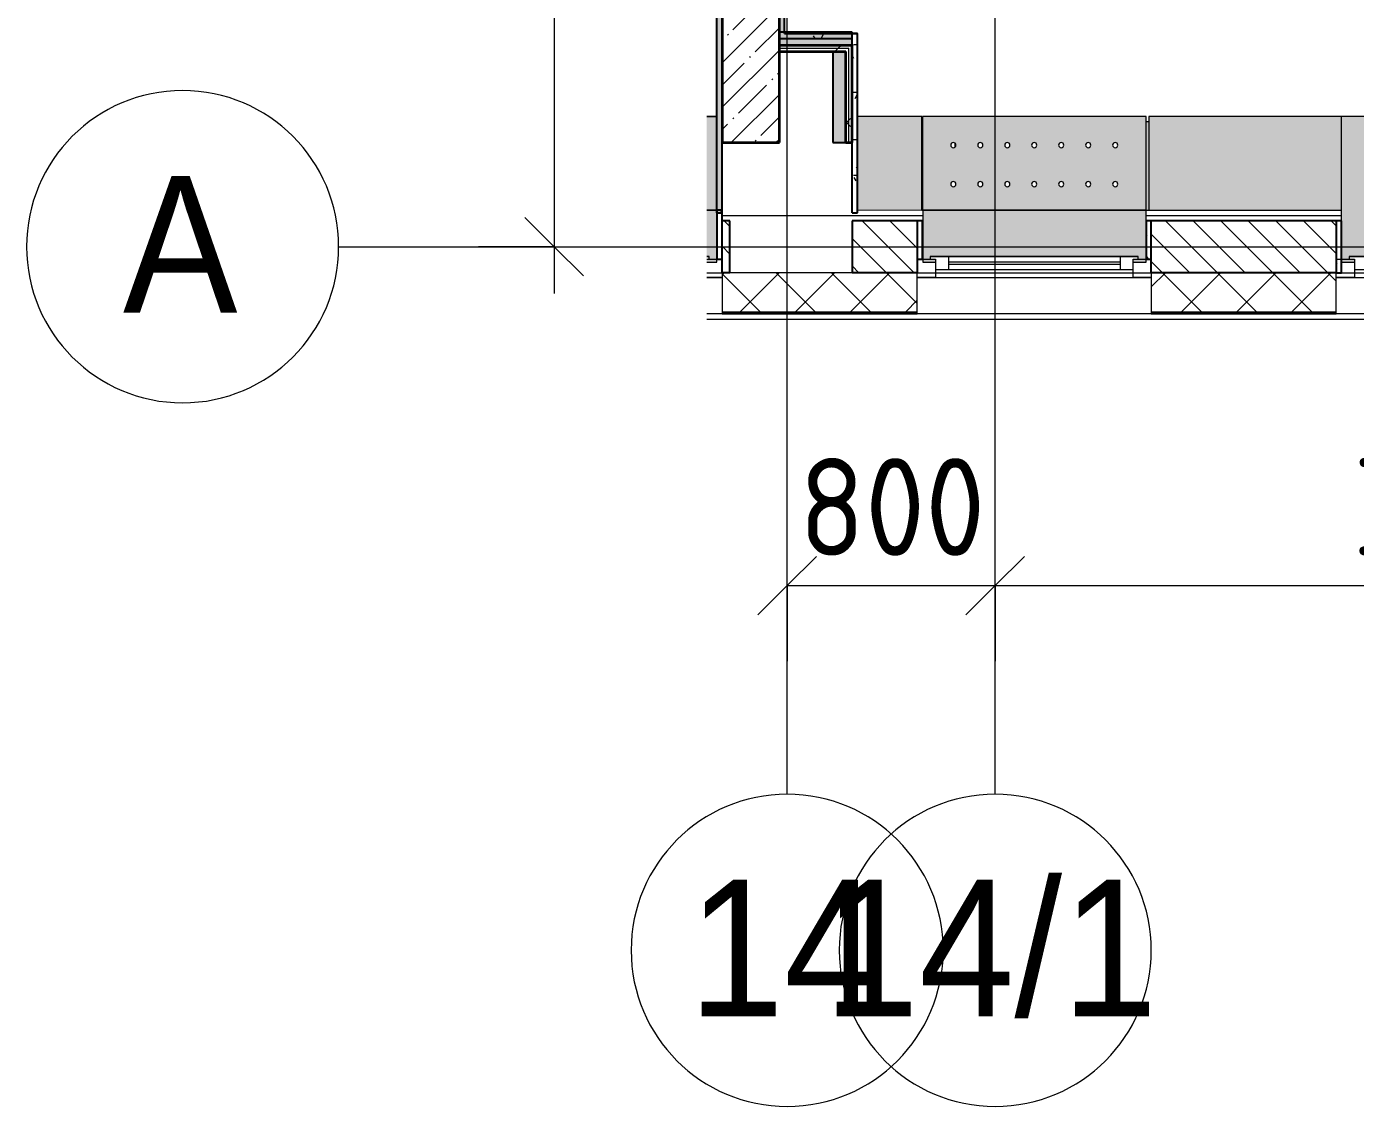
# Model space of a CAD drawing. Header units: millimetres. Extents: x 855 to 94006, y -3304 to 17933.
# Drawn here: x 14341 to 19451, y -3304 to 846 of the extents above; entities that cross this region are included whole.
import ezdxf

# ---------------------------------------------------------------- set-up
doc = ezdxf.new("R2010")
doc.units = ezdxf.units.MM
doc.linetypes.add('Осевая', pattern=[4762.5, 952.5, -714.375, 2381.25, -714.375])
for name, color, linetype, lineweight in [('A-ANNO-DIMS', 7, 'Continuous', 9), ('A-ANNO-DIMS-150', 7, 'Continuous', 9), ('A-GLAZ', 7, 'Continuous', 9), ('A-GLAZ-1', 7, 'Continuous', 13), ('A-WALL', 7, 'Continuous', 9), ('I-WALL', 7, 'Continuous', 9), ('M-EQPM', 7, 'Continuous', 9), ('Знаки', 7, 'Continuous', 9), ('Оси', 7, 'Continuous', 9), ('Оси-1', 7, 'Continuous', 20), ('Оси-2', 7, 'Осевая', 9)]:
    doc.layers.add(name, color=color, linetype=linetype, lineweight=lineweight)
for name, color, linetype, lineweight, true_color in [('A-WALL-1', 7, 'Continuous', 35, 0x3c3c3c), ('A-WALL-2', 7, 'Continuous', 13, 0x3c3c3c), ('A-WALL-3', 7, 'Continuous', 25, 0x3c3c3c), ('A-WALL-FNSH-1', 7, 'Continuous', 13, 0x3c3c3c), ('A-WALL-FNSH-2', 7, 'Continuous', 9, 0x3c3c3c), ('I-FURN-1', 7, 'Continuous', 9, 0xf0f0f0)]:
    doc.layers.add(name, color=color, linetype=linetype, lineweight=lineweight, true_color=true_color)
doc.styles.add('Arial', font='arial.ttf', dxfattribs={"width": 0.9, "height": 525})
doc.styles.add('ISOCPEUR_1', font='isocpeur.ttf', dxfattribs={"width": 0.9, "height": 375})
doc.dimstyles.new('ISO-2_5_0_9К_БОЛЬШОЙ', dxfattribs={"dimscale": 304.8, "dimtxt": 373.492941, "dimasz": 0.738189, "dimexe": 0.590551, "dimexo": 1.476378, "dimgap": 0, "dimtad": 1, "dimdec": 0, "dimrnd": 10, "dimzin": 0, "dimdsep": 46, "dimtxsty": 'ISOCPEUR_1', "dimblk1": 'OBLIQUE', "dimblk2": 'OBLIQUE', "dimsah": 1, "dimcen": 0.09, "dimdle": 0.590551, "dimazin": 0, "dimtfac": 1, "dimtdec": 4, "dimtix": 1, "dimtmove": 0, "dimatfit": 3, "dimfxl": 1, "dimtvp": 1, "dimtolj": 1, "dimtzin": 0, "dimarcsym": 2})
pattern_1 = [(135, (-30394.15, 0), (-53.03301, -53.03301), [])]
pattern_2 = [(0, (-30394.15, 0), (182.88, 45.72), [15.088, -122.072, 15.088, -122.072, -731.52]), (0, (-30394.15, 0), (182.88, 45.72), [-274.32, 15.088, -259.232, 15.088, -122.072, -320.04]), (0, (-30394.15, 0), (182.88, 45.72), [-685.8, 15.088, -76.352, 15.088, -213.512]), (120, (-30325.57, 22.86), (-131.03468, 135.518726), [15.088, -122.072, 15.088, -122.072, -731.52]), (120, (-30325.57, 22.86), (-131.03468, 135.518726), [-274.32, 15.088, -259.232, 15.088, -122.072, -320.04]), (120, (-30325.57, 22.86), (-131.03468, 135.518726), [-685.8, 15.088, -76.352, 15.088, -213.512]), (240, (-30302.71, 114.3), (-51.84532, -181.238726), [15.088, -122.072, 15.088, -122.072, -731.52]), (240, (-30302.71, 114.3), (-51.84532, -181.238726), [-274.32, 15.088, -259.232, 15.088, -122.072, -320.04]), (240, (-30302.71, 114.3), (-51.84532, -181.238726), [-685.8, 15.088, -76.352, 15.088, -213.512])]
pattern_3 = [(45, (-30394.15, 0), (-159.099, 159.099), []), (135, (-30394.15, 0), (-159.099, -159.099), [])]

# ---------------------------------------------------------------- blocks, each defined once
blk = doc.blocks.new('120_Окно_СКБ_1Ст - 120_Окно_СКБ_1Ст 900х2500_h_-20664874-План разверток пом_ 1_12_ Этаж 1')
at = {"layer": 'A-GLAZ'}
for p, q in [((450, -57), (-450, -57)), ((-330, -107), (330, -107)), ((330, -117), (-330, -117))]:
    blk.add_line(p, q, dxfattribs=at)
at = {"layer": 'A-GLAZ-1'}
for p, q in [((-450, -127), (-450, -57)), ((-450, -57), (-380, -57)), ((-380, -57), (-380, -127)), ((380, -87), (-380, -87)), ((-380, -87), (-380, -127)), ((-330, -137), (-330, -87)), ((330, -137), (330, -87)), ((380, -127), (380, -57)), ((380, -57), (450, -57)), ((380, -127), (380, -87)), ((450, -57), (450, -127)), ((-380, -127), (-450, -127)), ((-380, -127), (-400, -127)), ((-400, -127), (-400, -137)), ((-400, -137), (400, -137)), ((400, -137), (-400, -137)), ((450, -127), (380, -127)), ((400, -127), (380, -127)), ((400, -137), (400, -127))]:
    blk.add_line(p, q, dxfattribs=at)
blk = doc.blocks.new('120_Окно_СКБ_2Ст - 120_Окно_СКБ_2Ст 2100х2500 _мал створка справа_-22445857-План разверток пом_ 1_12_ Этаж 1')
at = {"layer": 'A-GLAZ'}
for p, q in [((1050, -57), (-1050, -57)), ((-930, -107), (100, -107)), ((100, -117), (-930, -117)), ((270, -107), (930, -107)), ((930, -117), (270, -117))]:
    blk.add_line(p, q, dxfattribs=at)
at = {"layer": 'A-GLAZ-1'}
for p, q in [((-1050, -127), (-1050, -57)), ((-1050, -57), (-980, -57)), ((-980, -57), (-980, -127)), ((150, -87), (-980, -87)), ((-980, -87), (-980, -127)), ((-930, -137), (-930, -87)), ((100, -137), (100, -87)), ((150, -127), (150, -57)), ((150, -57), (220, -57)), ((150, -127), (150, -87)), ((220, -57), (220, -127)), ((980, -87), (220, -87)), ((220, -87), (220, -127)), ((270, -137), (270, -87)), ((930, -137), (930, -87)), ((980, -127), (980, -57)), ((980, -57), (1050, -57)), ((980, -127), (980, -87)), ((1050, -57), (1050, -127)), ((-980, -127), (-1050, -127)), ((-980, -127), (-1000, -127)), ((-1000, -127), (-1000, -137)), ((-1000, -137), (170, -137)), ((170, -137), (-1000, -137)), ((220, -127), (150, -127)), ((170, -127), (150, -127)), ((170, -137), (170, -127)), ((220, -127), (200, -127)), ((200, -127), (200, -137)), ((200, -137), (1000, -137)), ((1000, -137), (200, -137)), ((1050, -127), (980, -127)), ((1000, -127), (980, -127)), ((1000, -137), (1000, -127))]:
    blk.add_line(p, q, dxfattribs=at)
blk = doc.blocks.new('120_Окно_СКБ_2Ст - 120_Окно_СКБ_2Ст 3100х2500 _мал_створка слева_-V2-План разверток пом_ 1_12_ Этаж 1')
at = {"layer": 'A-GLAZ'}
blk.add_line((-1490.8, -57), (-1550, -57), dxfattribs=at)
at = {"layer": 'A-GLAZ-1'}
for p, q in [((-1550, -127), (-1550, -57)), ((-1550, -57), (-1490.8, -57)), ((-1490.8, -127), (-1550, -127)), ((-1490.8, -127), (-1500, -127)), ((-1500, -127), (-1500, -137)), ((-1500, -137), (-1490.8, -137)), ((-1490.8, -137), (-1500, -137))]:
    blk.add_line(p, q, dxfattribs=at)
blk = doc.blocks.new('radiator_prado_classic_z_tip_30_po exemplyaru - Classic Z Тип 30-500-30677900-План разверток пом_ 1_12_ Этаж 1')
at = {"layer": 'M-EQPM'}
blk.add_line((17.5, 206.7), (17.5, 190.6), dxfattribs=at)
blk.add_line((17.5, 206.7), (17.5, 190.6), dxfattribs=at)
blk = doc.blocks.new('Зашивка радиатора_ с перфорацией М6 - Зашивка радиатора_ с перфорацией М6-30947167-План разверток пом_ 1_12_ Этаж 1')
at = {"layer": 'Знаки'}
for points in [[(-331.8, 380), (-370, 380), (-370, 180), (-331.8, 180), (-331.8, 359), (-341, 359), (-341, 369), (-331.8, 369)], [(-370, 180), (-370, -179.9), (-331.8, -179.9), (-331.8, 180)]]:
    blk.add_hatch(color=256, dxfattribs=at).paths.add_polyline_path(points)
for p, q in [((-331.8, 380), (-370, 380)), ((-370, 380), (-370, 180)), ((-370, 180), (-331.8, 180)), ((-331.8, 180), (-370, 180)), ((-370, 180), (-370, -179.9)), ((-370, -179.9), (-331.8, -179.9))]:
    blk.add_line(p, q, dxfattribs=at)
blk = doc.blocks.new('Зашивка радиатора_ с перфорацией М1 - Зашивка радиатора_ с перфорацией М1-30929141-План разверток пом_ 1_12_ Этаж 1')
at = {"layer": 'Знаки'}
blk.add_hatch(color=256, dxfattribs=at).paths.add_polyline_path([(-429, 380), (-430, 380), (-429, 180), (430, 180), (430, 380), (381, 380), (381, 369), (401, 369), (401, 359), (-399, 359), (-399, 369), (-379, 369), (-379, 380), (-399, 380)])
h = blk.add_hatch(color=256, dxfattribs=at)
h.paths.add_polyline_path([(109.6, 180), (-430, 180), (-430, -179.9), (430.2, -179.9), (430.2, 180)])
h.paths.add_polyline_path([(312.2, 90.4), (317.2, 89), (320.9, 85.4), (322.2, 80.4), (320.9, 75.4), (317.2, 71.7), (312.2, 70.4), (307.2, 71.7), (303.6, 75.4), (302.2, 80.4), (303.6, 85.4), (307.2, 89), (309.7, 90)])
h.paths.add_polyline_path([(208.5, 90.4), (213.5, 89), (217.5, 84.5), (218.5, 80.4), (217.2, 75.4), (213.5, 71.7), (208.5, 70.4), (203.5, 71.7), (199.8, 75.4), (198.5, 80.4), (199.8, 85.4), (203.5, 89), (205.9, 90)])
h.paths.add_polyline_path([(1, 90.4), (6, 89), (9.7, 85.4), (11, 80.4), (9.7, 75.4), (6, 71.7), (1, 70.4), (-4, 71.7), (-7.7, 75.4), (-9, 80.4), (-7.7, 85.4), (-4, 89), (-1.6, 90)])
h.paths.add_polyline_path([(104.7, 90.4), (109.7, 89), (113.4, 85.4), (114.7, 80.4), (113.4, 75.4), (109.6, 71.6), (104.7, 70.4), (99.7, 71.7), (96.1, 75.4), (94.7, 80.4), (96.1, 85.4), (99.7, 89), (102.2, 90)])
h.paths.add_polyline_path([(-310.3, 90.4), (-305.3, 89), (-301.6, 85.4), (-300.3, 80.4), (-301.6, 75.4), (-305.3, 71.7), (-310.3, 70.4), (-315.3, 71.7), (-318.9, 75.4), (-320.3, 80.4), (-318.9, 85.4), (-315.3, 89), (-312.8, 90)])
h.paths.add_polyline_path([(-206.5, 90.4), (-201.5, 89), (-197.8, 85.4), (-196.5, 80.4), (-197.8, 75.4), (-201.5, 71.7), (-206.5, 70.4), (-211.5, 71.7), (-215.2, 75.4), (-216.5, 80.4), (-214, 86.9), (-211.5, 89), (-209.1, 90)])
h.paths.add_polyline_path([(-102.8, 90.4), (-97.8, 89), (-94.1, 85.4), (-92.8, 80.4), (-94.1, 75.4), (-97.8, 71.7), (-102.8, 70.4), (-107.8, 71.7), (-111.4, 75.4), (-112.8, 80.4), (-111.4, 85.4), (-106.1, 89.7), (-105.3, 90)])
h.paths.add_polyline_path([(312.2, -59.6), (317.2, -61), (320.9, -64.6), (322.2, -69.6), (320.9, -74.6), (317.2, -78.3), (312.2, -79.6), (307.2, -78.3), (303.6, -74.6), (302.4, -68.3), (303.6, -64.6), (307.2, -61), (309.7, -60)])
h.paths.add_polyline_path([(-206.5, -59.6), (-201.5, -61), (-197.8, -64.6), (-196.5, -69.6), (-197.8, -74.6), (-201.5, -78.3), (-206.5, -79.6), (-211.5, -78.3), (-215.2, -74.6), (-216.3, -68.3), (-215.2, -64.6), (-211.5, -61), (-209.1, -60)])
h.paths.add_polyline_path([(1, -59.6), (6, -61), (9.7, -64.6), (11, -69.6), (9.7, -74.6), (6, -78.3), (1, -79.6), (-4, -78.3), (-7.7, -74.6), (-8.8, -68.3), (-7.7, -64.6), (-4, -61), (-1.6, -60)])
h.paths.add_polyline_path([(208.5, -59.6), (213.5, -61), (217.2, -64.6), (218.5, -69.6), (217.2, -74.6), (213.5, -78.3), (208.5, -79.6), (203.5, -78.3), (199.8, -74.6), (198.7, -68.3), (199.8, -64.6), (203.5, -61), (205.9, -60)])
h.paths.add_polyline_path([(-102.8, -59.6), (-97.8, -61), (-94.1, -64.6), (-92.8, -69.6), (-94.1, -74.6), (-97.8, -78.3), (-102.8, -79.6), (-107.8, -78.3), (-111.4, -74.6), (-112.8, -69.6), (-111.4, -64.6), (-106.1, -60.3), (-105.3, -60)])
h.paths.add_polyline_path([(-310.3, -59.6), (-305.3, -61), (-301.6, -64.6), (-300.3, -69.6), (-301.6, -74.6), (-305.3, -78.3), (-310.3, -79.6), (-315.3, -78.3), (-318.9, -74.6), (-320.1, -68.3), (-318.9, -64.6), (-315.3, -61), (-312.8, -60)])
h.paths.add_polyline_path([(104.7, -59.6), (109.7, -61), (113.4, -64.6), (114.7, -69.6), (113.4, -74.6), (109.6, -78.4), (104.7, -79.6), (99.7, -78.3), (96.1, -74.6), (94.7, -69.6), (96.1, -64.6), (99.7, -61), (102.2, -60)])
for p, q in [((-379, 380), (-430, 380)), ((-430, 380), (-430, 369)), ((430, 380), (381, 380)), ((430, 180), (430, 380)), ((-430, 221), (-430, 180)), ((-430, 180), (430, 180)), ((430.2, 180), (-430, 180)), ((-430, 180), (-430, -179.9)), ((430.2, -179.9), (430.2, 180)), ((-430, -179.9), (430.2, -179.9))]:
    blk.add_line(p, q, dxfattribs=at)
for centre, start, end in [((-310.3, 80.4), 180, 0), ((-310.3, 80.4), 0, 180), ((-206.5, 80.4), 0, 180), ((-206.5, 80.4), 180, 360), ((-102.8, 80.4), 0, 180), ((-102.8, 80.4), 180, 0), ((1, 80.4), 0, 180), ((1, 80.4), 180, 0), ((104.7, 80.4), 0, 180), ((104.7, 80.4), 180, 360), ((208.5, 80.4), 0, 180), ((208.5, 80.4), 180, 0), ((312.2, 80.4), 0, 180), ((312.2, 80.4), 180, 0), ((-310.3, -69.6), 0, 180), ((-310.3, -69.6), 180, 0), ((-206.5, -69.6), 0, 180), ((-206.5, -69.6), 180, 0), ((-102.8, -69.6), 0, 180), ((-102.8, -69.6), 180, 0), ((1, -69.6), 0, 180), ((1, -69.6), 180, 0), ((104.7, -69.6), 0, 180), ((104.7, -69.6), 180, 0), ((208.5, -69.6), 0, 180), ((208.5, -69.6), 180, 0), ((312.2, -69.6), 0, 180), ((312.2, -69.6), 180, 0)]:
    blk.add_arc(centre, 10, start, end, dxfattribs=at)
blk = doc.blocks.new('Зашивка радиатора_ с перфорацией М5 - Зашивка радиатора_ с перфорацией М5-30945411-План разверток пом_ 1_12_ Этаж 1')
at = {"layer": 'Знаки'}
h = blk.add_hatch(color=256, dxfattribs=at)
h.paths.add_polyline_path([(1719, 380), (1699, 380), (1699, 369), (1719, 367.6), (1719, 359), (919, 359), (919, 369), (939, 369), (939, 380), (869, 380), (869, 369), (889, 369), (889, 359), (-281, 359.2), (-281, 369), (-261, 369), (-261, 380), (-310, 380), (-310, -179.9), (1750, -179.9), (1749, 380)])
h.paths.add_polyline_path([(923.7, 90.4), (928.7, 89), (932.4, 85.4), (933.7, 80.4), (932.4, 75.4), (928.7, 71.7), (923.7, 70.4), (917.8, 72.4), (915.1, 75.4), (913.7, 80.4), (915.1, 85.4), (918.7, 89), (921.2, 90)])
h.paths.add_polyline_path([(1027.5, 90.4), (1032.5, 89), (1036.2, 85.4), (1037.5, 80.4), (1036.2, 75.4), (1032.5, 71.7), (1025.7, 70.6), (1022.5, 71.7), (1018.8, 75.4), (1017.5, 80.4), (1018.8, 85.4), (1022.5, 89), (1025.7, 90.1)])
h.paths.add_polyline_path([(612.5, 90.4), (617.5, 89), (621.2, 85.4), (622.5, 80.4), (621.2, 75.4), (617.5, 71.7), (612.5, 70.4), (607.5, 71.7), (603.8, 75.4), (602.5, 80.4), (603.8, 85.4), (607.5, 89), (609.9, 90)])
h.paths.add_polyline_path([(1338.7, 90.4), (1343.7, 89), (1347.4, 85.4), (1348.7, 80.4), (1347.4, 75.4), (1343.7, 71.7), (1338.7, 70.4), (1333.7, 71.7), (1330.1, 75.4), (1328.7, 80.4), (1330.1, 85.4), (1333.7, 89), (1336.2, 90)])
h.paths.add_polyline_path([(716.2, 90.4), (721.2, 89), (724.9, 85.4), (726.2, 80.4), (724.9, 75.4), (721.2, 71.7), (716.2, 70.4), (711.2, 71.7), (707.6, 75.4), (706.2, 80.4), (707.6, 85.4), (711.2, 89), (713.7, 90)])
h.paths.add_polyline_path([(197.5, 90.4), (202.5, 89), (206.2, 85.4), (207.5, 80.4), (206.2, 75.4), (202.5, 71.7), (197.5, 70.4), (192.5, 71.7), (188.8, 75.4), (187.5, 80.4), (188.8, 85.4), (192.5, 89), (194.9, 90)])
h.paths.add_polyline_path([(508.7, 90.4), (513.7, 89), (517.4, 85.4), (518.7, 80.4), (517.4, 75.4), (513.7, 71.7), (508.7, 70.4), (503.7, 71.7), (500.1, 75.4), (498.7, 80.4), (500.1, 85.4), (503.7, 89), (506.2, 90)])
h.paths.add_polyline_path([(1235, 90.4), (1241.4, 87.9), (1243.7, 85.4), (1245, 80.4), (1243.7, 75.4), (1240, 71.7), (1235, 70.4), (1230, 71.7), (1226.3, 75.4), (1225, 80.4), (1226.3, 85.4), (1230, 89), (1232.4, 90)])
h.paths.add_polyline_path([(301.2, 90.4), (306.5, 88.8), (309.9, 85.4), (311.2, 80.4), (309.9, 75.4), (306.2, 71.7), (301.2, 70.4), (296.2, 71.7), (292.6, 75.4), (291.2, 80.4), (292.6, 85.4), (296.2, 89), (298.7, 90)])
h.paths.add_polyline_path([(93.7, 90.4), (98.7, 89), (102.4, 85.4), (103.7, 80.4), (102.4, 75.4), (98.7, 71.7), (93.7, 70.4), (88.7, 71.7), (85.1, 75.4), (83.7, 80.4), (85.1, 85.4), (88.7, 89), (91.2, 90)])
h.paths.add_polyline_path([(820, 90.4), (825, 89), (828.7, 85.4), (830, 80.4), (828.7, 75.4), (825, 71.7), (820, 70.4), (815, 71.7), (811.3, 75.4), (810, 80.4), (811.3, 85.4), (815, 89), (817.4, 90)])
h.paths.add_polyline_path([(405, 90.4), (410, 89), (414.4, 83.6), (415, 80.4), (413.7, 75.4), (410, 71.7), (405, 70.4), (400, 71.7), (396.3, 75.4), (395, 80.4), (396.3, 85.4), (400, 89), (402.4, 90)])
h.paths.add_polyline_path([(1650, 90.4), (1655, 89), (1658.7, 85.4), (1660, 80.4), (1658.7, 75.4), (1655, 71.7), (1650, 70.4), (1645, 71.7), (1641.3, 75.4), (1640, 80.4), (1641.3, 85.4), (1645, 89), (1647.4, 90)])
h.paths.add_polyline_path([(1442.5, 90.4), (1447.5, 89), (1451.2, 85.4), (1452.5, 80.4), (1451.2, 75.4), (1447.5, 71.7), (1442.5, 70.4), (1437.5, 71.7), (1433.8, 75.4), (1432.5, 80.4), (1433.8, 85.4), (1437.5, 89), (1439.9, 90)])
h.paths.add_polyline_path([(1131.2, 90.4), (1136.2, 89), (1139.9, 85.4), (1141.2, 80.4), (1139.9, 75.4), (1136.2, 71.7), (1131.2, 70.4), (1126.2, 71.7), (1122.6, 75.4), (1121.2, 80.4), (1122.6, 85.4), (1126.2, 89), (1128.7, 90)])
h.paths.add_polyline_path([(1546.2, 90.4), (1551.2, 89), (1554.9, 85.4), (1556.2, 80.4), (1554.9, 75.4), (1551.2, 71.7), (1546.2, 70.4), (1541.2, 71.7), (1537.6, 75.4), (1536.3, 80.4), (1537.6, 85.4), (1541.2, 89), (1543.7, 90)])
h.paths.add_polyline_path([(-217.5, 90.4), (-212.5, 89), (-208.8, 85.4), (-207.5, 80.4), (-208.8, 75.4), (-212.5, 71.7), (-217.5, 70.4), (-222.5, 71.7), (-226.2, 75.4), (-227.5, 80.4), (-226.2, 85.4), (-222.5, 89), (-220.1, 90)])
h.paths.add_polyline_path([(-10, 90.4), (-5, 89), (-1.3, 85.4), (0, 80.4), (-1.3, 75.4), (-5, 71.7), (-10, 70.4), (-15, 71.7), (-18.7, 75.4), (-20, 80.4), (-18.7, 85.4), (-15, 89), (-12.6, 90)])
h.paths.add_polyline_path([(-113.8, 90.4), (-108.8, 89), (-105.1, 85.4), (-103.8, 80.4), (-105.1, 75.4), (-108.8, 71.7), (-113.8, 70.4), (-118.8, 71.7), (-122.4, 75.4), (-123.8, 80.4), (-122.4, 85.4), (-118.8, 89), (-116.3, 90)])
h.paths.add_polyline_path([(716.2, -59.6), (721.2, -61), (724.9, -64.6), (726.2, -69.6), (724.9, -74.6), (721.2, -78.3), (716.2, -79.6), (711.2, -78.3), (707.6, -74.6), (706.4, -68.3), (707.6, -64.6), (711.2, -61), (713.7, -60)])
h.paths.add_polyline_path([(1650, -59.6), (1655, -61), (1658.7, -64.6), (1660, -69.6), (1658.7, -74.6), (1655, -78.3), (1650, -79.6), (1645, -78.3), (1641.3, -74.6), (1640, -69.6), (1641.3, -64.6), (1645, -61), (1647.4, -60)])
h.paths.add_polyline_path([(1338.7, -59.6), (1343.7, -61), (1347.4, -64.6), (1348.7, -69.6), (1347.4, -74.6), (1343.7, -78.3), (1338.7, -79.6), (1333.7, -78.3), (1330.1, -74.6), (1328.9, -68.3), (1330.1, -64.6), (1333.7, -61), (1336.2, -60)])
h.paths.add_polyline_path([(301.2, -59.6), (306.5, -61.2), (309.9, -64.6), (311.2, -69.6), (309.9, -74.6), (306.2, -78.3), (301.2, -79.6), (296.2, -78.3), (292.6, -74.6), (291.2, -69.6), (292.6, -64.6), (296.2, -61), (298.7, -60)])
h.paths.add_polyline_path([(508.7, -59.6), (513.7, -61), (517.4, -64.6), (518.7, -69.6), (517.4, -74.6), (513.7, -78.3), (508.7, -79.6), (503.7, -78.3), (500.1, -74.6), (498.9, -68.3), (500.1, -64.6), (503.7, -61), (506.2, -60)])
h.paths.add_polyline_path([(1131.2, -59.6), (1136.2, -61), (1139.9, -64.6), (1141.2, -69.6), (1139.9, -74.6), (1136.2, -78.3), (1131.2, -79.6), (1126.2, -78.3), (1122.6, -74.6), (1121.4, -68.3), (1122.6, -64.6), (1126.2, -61), (1128.7, -60)])
h.paths.add_polyline_path([(197.5, -59.6), (202.5, -61), (206.2, -64.6), (207.5, -69.6), (206.2, -74.6), (202.5, -78.3), (197.5, -79.6), (192.5, -78.3), (188.8, -74.6), (187.7, -68.3), (188.8, -64.6), (192.5, -61), (194.9, -60)])
h.paths.add_polyline_path([(612.5, -59.6), (617.5, -61), (621.2, -64.6), (622.5, -69.6), (621.2, -74.6), (617.5, -78.3), (612.5, -79.6), (607.5, -78.3), (603.8, -74.6), (602.7, -68.3), (603.8, -64.6), (607.5, -61), (609.9, -60)])
h.paths.add_polyline_path([(405, -59.6), (410, -61), (413.7, -64.6), (415, -69.6), (413.7, -74.6), (410, -78.3), (405, -79.6), (400, -78.3), (396.3, -74.6), (395.2, -68.3), (396.3, -64.6), (400, -61), (402.4, -60)])
h.paths.add_polyline_path([(923.7, -59.6), (928.7, -61), (932.4, -64.6), (933.7, -69.6), (932.4, -74.6), (928.7, -78.3), (923.7, -79.6), (918.7, -78.3), (915.1, -74.6), (913.9, -68.3), (915.1, -64.6), (918.7, -61), (921.2, -60)])
h.paths.add_polyline_path([(1235, -59.6), (1241.4, -62.1), (1243.7, -64.6), (1245, -69.6), (1243.7, -74.6), (1240, -78.3), (1235, -79.6), (1230, -78.3), (1226.3, -74.6), (1225, -69.6), (1226.3, -64.6), (1230, -61), (1232.4, -60)])
h.paths.add_polyline_path([(1027.5, -59.6), (1032.5, -61), (1036.2, -64.6), (1037.5, -69.6), (1036.2, -74.6), (1032.5, -78.3), (1025.7, -79.4), (1022.5, -78.3), (1018.8, -74.6), (1017.5, -69.6), (1018.8, -64.6), (1022.5, -61), (1025.7, -59.9)])
h.paths.add_polyline_path([(1442.5, -59.6), (1447.5, -61), (1451.2, -64.6), (1452.5, -69.6), (1451.2, -74.6), (1447.5, -78.3), (1442.5, -79.6), (1437.5, -78.3), (1433.8, -74.6), (1432.7, -68.3), (1433.8, -64.6), (1437.5, -61), (1439.9, -60)])
h.paths.add_polyline_path([(820, -59.6), (825, -61), (828.7, -64.6), (830, -69.6), (828.7, -74.6), (825, -78.3), (820, -79.6), (815, -78.3), (811.3, -74.6), (810.2, -68.3), (811.3, -64.6), (815, -61), (817.4, -60)])
h.paths.add_polyline_path([(1546.2, -59.6), (1551.2, -61), (1554.9, -64.6), (1556.2, -69.6), (1554.9, -74.6), (1551.2, -78.3), (1546.2, -79.6), (1541.2, -78.3), (1537.6, -74.6), (1536.4, -68.3), (1537.6, -64.6), (1541.2, -61), (1543.7, -60)])
h.paths.add_polyline_path([(93.7, -59.6), (98.7, -61), (102.4, -64.6), (103.7, -69.6), (102.4, -74.6), (98.7, -78.3), (93.7, -79.6), (88.7, -78.3), (85.1, -74.6), (83.7, -69.6), (85.1, -64.6), (88.7, -61), (91.2, -60)])
h.paths.add_polyline_path([(-217.5, -59.6), (-212.5, -61), (-208.8, -64.6), (-207.5, -69.6), (-208.8, -74.6), (-212.5, -78.3), (-217.5, -79.6), (-222.5, -78.3), (-226.2, -74.6), (-227.5, -69.6), (-226.2, -64.6), (-222.5, -61), (-220.1, -60)])
h.paths.add_polyline_path([(-113.8, -59.6), (-108.8, -61), (-105.1, -64.6), (-103.8, -69.6), (-105.1, -74.6), (-108.8, -78.3), (-113.8, -79.6), (-118.8, -78.3), (-122.4, -74.6), (-123.6, -68.3), (-122.4, -64.6), (-118.8, -61), (-116.3, -60)])
h.paths.add_polyline_path([(-10, -59.6), (-5, -61), (-1.3, -64.6), (0, -69.6), (-1.3, -74.6), (-5, -78.3), (-10, -79.6), (-15, -78.3), (-18.7, -74.6), (-19.8, -68.3), (-18.7, -64.6), (-15, -61), (-12.6, -60)])
for p, q in [((-261, 380), (-310, 380)), ((-310, 380), (-310, -179.9)), ((939, 380), (869, 380)), ((1749, 380), (1699, 380)), ((1750, -179.9), (1750, 221)), ((-310, -179.9), (1750, -179.9))]:
    blk.add_line(p, q, dxfattribs=at)
for centre, start, end in [((-217.5, 80.4), 0, 180), ((-217.5, 80.4), 180, 0), ((-113.8, 80.4), 0, 180), ((-113.8, 80.4), 180, 0), ((-10, 80.4), 135, 180), ((-10, 80.4), 180, 225), ((-10, 80.4), 0, 134.9819), ((-10, 80.4), 225.0181, 360), ((93.7, 80.4), 0, 180), ((93.7, 80.4), 180, 0), ((197.5, 80.4), 0, 180), ((197.5, 80.4), 180, 0), ((301.2, 80.4), 0, 180), ((301.2, 80.4), 180, 0), ((405, 80.4), 0, 180), ((405, 80.4), 180, 0), ((508.7, 80.4), 0, 180), ((508.7, 80.4), 180, 0), ((612.5, 80.4), 0, 180), ((612.5, 80.4), 180, 0), ((716.2, 80.4), 0, 180), ((716.2, 80.4), 180, 0), ((820, 80.4), 0, 180), ((820, 80.4), 180, 0), ((923.7, 80.4), 0, 180), ((923.7, 80.4), 180, 360), ((1027.5, 80.4), 0, 180), ((1027.5, 80.4), 180, 0), ((1131.2, 80.4), 0, 180), ((1131.2, 80.4), 180, 360), ((1235, 80.4), 0, 180), ((1235, 80.4), 180, 0), ((1338.7, 80.4), 0, 180), ((1338.7, 80.4), 180, 0), ((1442.5, 80.4), 0, 180), ((1442.5, 80.4), 180, 360), ((1546.2, 80.4), 0, 180), ((1546.2, 80.4), 180, 0), ((1650, 80.4), 0, 180), ((1650, 80.4), 180, 360), ((-217.5, -69.6), 0, 180), ((-217.5, -69.6), 180, 0), ((-113.8, -69.6), 0, 180), ((-113.8, -69.6), 180, 0), ((-10, -69.6), 0, 180), ((-10, -69.6), 180, 0), ((93.7, -69.6), 0, 180), ((93.7, -69.6), 180, 0), ((197.5, -69.6), 0, 180), ((197.5, -69.6), 180, 0), ((301.2, -69.6), 0, 180), ((301.2, -69.6), 180, 0), ((405, -69.6), 0, 180), ((405, -69.6), 180, 0), ((508.7, -69.6), 0, 180), ((508.7, -69.6), 180, 0), ((612.5, -69.6), 0, 180), ((612.5, -69.6), 180, 0), ((716.2, -69.6), 0, 180), ((716.2, -69.6), 180, 0), ((820, -69.6), 0, 180), ((820, -69.6), 180, 0), ((923.7, -69.6), 0, 180), ((923.7, -69.6), 180, 0), ((1027.5, -69.6), 0, 180), ((1027.5, -69.6), 180, 0), ((1131.2, -69.6), 0, 180), ((1131.2, -69.6), 180, 0), ((1235, -69.6), 0, 180), ((1235, -69.6), 180, 0), ((1338.7, -69.6), 0, 180), ((1338.7, -69.6), 180, 0), ((1442.5, -69.6), 0, 180), ((1442.5, -69.6), 180, 0), ((1546.2, -69.6), 0, 180), ((1546.2, -69.6), 180, 0), ((1650, -69.6), 0, 180), ((1650, -69.6), 180, 0)]:
    blk.add_arc(centre, 10, start, end, dxfattribs=at)
blk = doc.blocks.new('Зашивка без перфорации М3 - М3_8-30988392-План разверток пом_ 1_12_ Этаж 1')
at = {"layer": 'Знаки'}
blk.add_hatch(color=256, dxfattribs=at).paths.add_polyline_path([(284.6, 180), (-430, 180), (-430, -179.9), (310.2, -179.9), (310.2, 180)])
for p, q in [((310.2, 180), (-430, 180)), ((-430, 180), (-430, -179.9)), ((310.2, -179.9), (310.2, 180)), ((-430, -179.9), (310.2, -179.9))]:
    blk.add_line(p, q, dxfattribs=at)
blk = doc.blocks.new('Зашивка без перфорации М3 - М3_3-30974608-План разверток пом_ 1_12_ Этаж 1')
at = {"layer": 'Знаки'}
blk.add_hatch(color=256, dxfattribs=at).paths.add_polyline_path([(-430, 180), (-430, -179.9), (-182.2, -179.9), (-182.3, 180)])
for p, q in [((-182.3, 180), (-430, 180)), ((-430, 180), (-430, -179.9)), ((-430, -179.9), (-182.2, -179.9))]:
    blk.add_line(p, q, dxfattribs=at)
blk = doc.blocks.new('шкаф 1_112 - шкаф 1_112-31117176-План разверток пом_ 1_12_ Этаж 1')
at = {"layer": 'I-FURN-1'}
for p, q in [((0, 0), (0, 6070)), ((0, 0), (0, 695)), ((0, 695), (0, 0)), ((-39.2, 0), (0, 0)), ((-39.2, 0), (0, 0)), ((0, 0), (-39.2, 0))]:
    blk.add_line(p, q, dxfattribs=at)
blk = doc.blocks.new('Зашивка_ опоясывающая панель - Зашивка_ опоясывающая панель-31040900-План разверток пом_ 1_12_ Этаж 1')
at = {"layer": 'Знаки'}
blk.add_hatch(color=256, dxfattribs=at).paths.add_polyline_path([(-409.3, -160), (-406.2, -160), (-406.2, 180), (-409.2, 180), (-409.3, -107.3)])
for p, q in [((-409.2, 180), (-406.2, 180)), ((-409.3, -160), (-406.2, -160))]:
    blk.add_line(p, q, dxfattribs=at)
blk = doc.blocks.new('Зашивка_ опоясывающая панель - Зашивка_ опоясывающая панель-V42-План разверток пом_ 1_12_ Этаж 1')
at = {"layer": 'Знаки'}
blk.add_hatch(color=256, dxfattribs=at).paths.add_polyline_path([(-416, -160), (-406, -160), (-406, 180), (-416, 180), (-416, -107.3)])
for p, q in [((-416, 180), (-406, 180)), ((-416, -160), (-406, -160))]:
    blk.add_line(p, q, dxfattribs=at)
blk = doc.blocks.new('Ось сетки - D8-29747960-План разверток пом_ 1_12_ Этаж 1')
at = {"layer": 'Оси-1'}
for start, end in [(360, 180), (180, 360)]:
    blk.add_arc((0, 0), 4, start, end, dxfattribs=at)
blk = doc.blocks.new('DIMBLOCK1-План разверток пом_ 1_12_ Этаж 1')
at = {"layer": 'A-ANNO-DIMS-150'}
for p, q in [((17265.8, -1593.6), (17265.8, -1122.7)), ((18065.8, -1593.6), (18065.8, -1122.7)), ((17265.8, -1302.7), (18065.8, -1302.7)), ((17265.8, -1302.7), (17265.8, -1593.6)), ((18065.8, -1302.7), (18065.8, -1593.6))]:
    blk.add_line(p, q, dxfattribs=at)
at = {"layer": 'A-ANNO-DIMS-150', "lineweight": 20}
for p, q in [((17265.8, -1302.7), (17378.3, -1190.2)), ((18065.8, -1302.7), (18178.3, -1190.2)), ((17265.8, -1302.7), (17153.3, -1415.2)), ((18065.8, -1302.7), (17953.3, -1415.2))]:
    blk.add_line(p, q, dxfattribs=at)
at = {"layer": 'A-ANNO-DIMS-150', "color": 0, "insert": (17310.3, -812.8), "char_height": 375, "width": 853.288, "attachment_point": 1, "line_spacing_factor": 1.149209, "style": 'ISOCPEUR_1'}
blk.add_mtext('800', dxfattribs=at)
blk = doc.blocks.new('_Oblique')
at = {"color": 0, "linetype": 'ByBlock', "lineweight": -2}
blk.add_line((-0.5, -0.5), (0.5, 0.5), dxfattribs=at)
blk = doc.blocks.new('DIMBLOCK2-План разверток пом_ 1_12_ Этаж 1')
at = {"layer": 'A-ANNO-DIMS-150'}
for p, q in [((18065.8, -1593.6), (18065.8, -1122.7)), ((21765.8, -1593.6), (21765.8, -1122.7)), ((18065.8, -1302.7), (21765.8, -1302.7)), ((18065.8, -1302.7), (18065.8, -1593.6)), ((21765.8, -1302.7), (21765.8, -1593.6))]:
    blk.add_line(p, q, dxfattribs=at)
at = {"layer": 'A-ANNO-DIMS-150', "lineweight": 20}
for p, q in [((18065.8, -1302.7), (18178.3, -1190.2)), ((21765.8, -1302.7), (21878.3, -1190.2)), ((18065.8, -1302.7), (17953.3, -1415.2)), ((21765.8, -1302.7), (21653.3, -1415.2))]:
    blk.add_line(p, q, dxfattribs=at)
at = {"layer": 'A-ANNO-DIMS-150', "color": 0, "insert": (19441.8, -812.8), "char_height": 375, "width": 1137.717, "attachment_point": 1, "line_spacing_factor": 1.149209, "style": 'ISOCPEUR_1'}
blk.add_mtext('3700', dxfattribs=at)
blk = doc.blocks.new('DIMBLOCK9-План разверток пом_ 1_12_ Этаж 1')
at = {"layer": 'A-ANNO-DIMS-150', "lineweight": 20}
for p, q in [((16369.6, 3600), (16257.1, 3712.5)), ((16369.6, 3600), (16482.1, 3487.5)), ((16369.6, 0), (16257.1, 112.5)), ((16369.6, 0), (16482.1, -112.5))]:
    blk.add_line(p, q, dxfattribs=at)
at = {"layer": 'A-ANNO-DIMS-150'}
for p, q in [((16078.7, 3600), (16549.6, 3600)), ((16369.6, 3600), (16078.7, 3600)), ((16369.6, 3600), (16369.6, -180)), ((16078.7, 0), (16549.6, 0)), ((16369.6, 0), (16078.7, 0))]:
    blk.add_line(p, q, dxfattribs=at)
at = {"layer": 'A-ANNO-DIMS-150', "color": 0, "insert": (15879.7, 1326), "char_height": 375, "width": 1137.717, "attachment_point": 1, "rotation": 90, "line_spacing_factor": 1.149209, "style": 'ISOCPEUR_1'}
blk.add_mtext('3600', dxfattribs=at)

msp = doc.modelspace()

# ---------------------------------------------------------------- hatches: boundary and pattern name
at = {"layer": 'A-WALL'}
h = msp.add_hatch(dxfattribs=at)
h.set_pattern_fill('FP_4', color=256, style=0, pattern_type=2)
h.set_pattern_definition(pattern_1)
h.paths.add_polyline_path([(17045.8, -100), (17045.8, 100), (17015.8, 100), (17015.8, -100)])
h = msp.add_hatch(dxfattribs=at)
h.set_pattern_fill('FP_4', color=256, style=0, pattern_type=2)
h.set_pattern_definition(pattern_1)
h.paths.add_polyline_path([(26736.6, -100), (26765.8, -100), (26765.8, 100), (26015.8, 100), (26015.8, -100), (26161.3, -100)])
h.paths.add_polyline_path([(28865.8, -100), (29615.8, -100), (29615.8, 100), (28865.8, 100)])
h.paths.add_polyline_path([(34790.7, -100), (35045.8, -100), (35045.8, 100), (34765.8, 100), (34765.8, -100)])
h.paths.add_polyline_path([(33865.8, -100), (33865.8, 100), (33315.8, 100), (33315.8, -100), (33640.1, -100)])
h.paths.add_polyline_path([(22915.8, -100), (22915.8, 100), (21477.4, 100), (21477.4, -100), (22709.6, -100)])
h.paths.add_polyline_path([(30515.8, -100), (31215.8, -100), (31215.8, 100), (30515.8, 100)])
h.paths.add_polyline_path([(19257.8, -100), (19377.4, -100), (19377.4, 100), (18665.8, 100), (18665.8, -100), (18682.5, -100)])
h.paths.add_polyline_path([(17531.9, -100), (17765.8, -100), (17765.8, 100), (17515.8, 100), (17515.8, -100)])
h = msp.add_hatch(dxfattribs=at)
h.set_pattern_fill('FP_2', color=256, style=0, pattern_type=2)
h.set_pattern_definition([(45, (-30394.15, 0), (-106.06602, 106.06602), []), (135, (-30394.15, 0), (-106.06602, -106.06602), [])])
h.paths.add_polyline_path([(26736.6, -250), (26765.8, -250), (26765.8, -100), (26015.8, -100), (26015.8, -250), (26161.3, -250)])
h.paths.add_polyline_path([(28865.8, -250), (29615.8, -250), (29615.8, -100), (28865.8, -100)])
h.paths.add_polyline_path([(21477.4, -250), (22915.8, -250), (22915.8, -100), (21477.4, -100)])
h.paths.add_polyline_path([(35366, -250), (35366, -100), (34765.8, -100), (34765.8, -250), (34790.7, -250)])
h.paths.add_polyline_path([(30515.8, -250), (31215.8, -250), (31215.8, -100), (30515.8, -100)])
h.paths.add_polyline_path([(33640.1, -250), (33865.8, -250), (33865.8, -100), (33315.8, -100), (33315.8, -250)])
h.paths.add_polyline_path([(17244.3, -250), (17765.8, -250), (17765.8, -100), (17015.8, -100), (17015.8, -250)])
h.paths.add_polyline_path([(19257.8, -250), (19377.4, -250), (19377.4, -100), (18665.8, -100), (18665.8, -250), (18682.5, -250)])
at = {"layer": 'I-WALL'}
h = msp.add_hatch(dxfattribs=at)
h.set_pattern_fill('FP_6', color=256, style=0, pattern_type=2)
h.set_pattern_definition(pattern_2)
h.paths.add_polyline_path([(16995.8, 130), (17015.8, 130), (17015.8, 7660), (16995.8, 7660), (16995.8, 141)])
h = msp.add_hatch(dxfattribs=at)
h.set_pattern_fill('FP_1', color=256, style=0, pattern_type=2)
h.set_pattern_definition([(45, (-30394.15, 0), (-85.5366, 85.5366), []), (45, (-30308.61, 0), (-85.5366, 85.5366), [151.209, -30.242, 5.029, -25.213])])
h.paths.add_polyline_path([(17235.8, 400), (17235.8, 7400), (17015.8, 7400), (17015.8, 400)])
h = msp.add_hatch(dxfattribs=at)
h.set_pattern_fill('FP_6', color=256, style=0, pattern_type=2)
h.set_pattern_definition(pattern_2)
h.paths.add_polyline_path([(17235.8, 800), (17255.8, 800), (17255.8, 7400), (17235.8, 7400), (17235.8, 825)])
for points in [[(17515.8, 775), (17515.8, 825), (17235.8, 825), (17235.8, 775)], [(17440.8, 400), (17490.8, 400), (17490.8, 750), (17440.8, 750), (17440.8, 715.4)]]:
    msp.add_hatch(color=256, dxfattribs=at).paths.add_polyline_path(points)
h = msp.add_hatch(dxfattribs=at)
h.set_pattern_fill('FP_6', color=256, style=0, pattern_type=2)
h.set_pattern_definition(pattern_2)
h.paths.add_polyline_path([(17535.8, 800), (17535.8, 820), (17255.8, 820), (17255.8, 800), (17515.8, 800)])
h = msp.add_hatch(dxfattribs=at)
h.set_pattern_fill('FP_8', color=256, style=0, pattern_type=2)
h.set_pattern_definition(pattern_3)
h.paths.add_polyline_path([(17515.8, 762.5), (17515.8, 775), (17235.8, 775), (17235.8, 762.5), (17503.3, 762.5)])
h = msp.add_hatch(dxfattribs=at)
h.set_pattern_fill('FP_6', color=256, style=0, pattern_type=2)
h.set_pattern_definition(pattern_2)
h.paths.add_polyline_path([(17535.8, 130), (17535.8, 800), (17515.8, 800), (17515.8, 130), (17531.9, 130)])
h = msp.add_hatch(dxfattribs=at)
h.set_pattern_fill('FP_8', color=256, style=0, pattern_type=2)
h.set_pattern_definition(pattern_3)
h.paths.add_polyline_path([(17503.3, 750), (17503.3, 762.5), (17235.8, 762.5), (17235.8, 750), (17490.8, 750)])
h = msp.add_hatch(dxfattribs=at)
h.set_pattern_fill('FP_8', color=256, style=0, pattern_type=2)
h.set_pattern_definition(pattern_3)
h.paths.add_polyline_path([(17503.3, 400), (17503.3, 750), (17490.8, 750), (17490.8, 400)])
h = msp.add_hatch(dxfattribs=at)
h.set_pattern_fill('FP_8', color=256, style=0, pattern_type=2)
h.set_pattern_definition(pattern_3)
h.paths.add_polyline_path([(17515.8, 400), (17515.8, 762.5), (17503.3, 762.5), (17503.3, 400)])
h = msp.add_hatch(dxfattribs=at)
h.set_pattern_fill('FP_6', color=256, style=0, pattern_type=2)
h.set_pattern_definition(pattern_2)
h.paths.add_polyline_path([(16995.8, -48), (17015.8, -48), (17015.8, 140), (16995.8, 140)])
h = msp.add_hatch(dxfattribs=at)
h.set_pattern_fill('FP_6', color=256, style=0, pattern_type=2)
h.set_pattern_definition(pattern_2)
h.paths.add_polyline_path([(17765.8, -48), (17785.8, -48), (17785.8, 100), (17765.8, 100)])
h = msp.add_hatch(dxfattribs=at)
h.set_pattern_fill('FP_6', color=256, style=0, pattern_type=2)
h.set_pattern_definition(pattern_2)
h.paths.add_polyline_path([(18645.8, -48), (18665.8, -48), (18665.8, 100), (18645.8, 100)])
h = msp.add_hatch(dxfattribs=at)
h.set_pattern_fill('FP_6', color=256, style=0, pattern_type=2)
h.set_pattern_definition(pattern_2)
h.paths.add_polyline_path([(19377.4, -100), (19397.4, -100), (19397.4, 100), (19377.4, 100)])

# ---------------------------------------------------------------- linework, layer by layer
at = {"layer": 'A-WALL'}
for p, q in [((17235.8, 762.5), (17503.3, 762.5)), ((17503.3, 400), (17503.3, 762.5)), ((16956.6, -100), (17015.8, -100)), ((17765.8, -100), (18665.8, -100)), ((19397.4, -100), (21457.4, -100)), ((17015.8, -250), (17765.8, -250)), ((18665.8, -250), (19377.4, -250)), ((17015.8, -258), (16956.6, -258)), ((35366, -280), (16956.6, -280)), ((18665.8, -258), (17765.8, -258)), ((21477.4, -258), (19377.4, -258))]:
    msp.add_line(p, q, dxfattribs=at)
at = {"layer": 'A-WALL-1'}
for p, q in [((17015.8, 7400), (17015.8, 400)), ((17235.8, 400), (17235.8, 7400)), ((17235.8, 775), (17515.8, 775)), ((17515.8, 400), (17515.8, 775)), ((17235.8, 750), (17490.8, 750)), ((17490.8, 400), (17490.8, 750)), ((17015.8, 400), (17235.8, 400)), ((17490.8, 400), (17515.8, 400))]:
    msp.add_line(p, q, dxfattribs=at)
at = {"layer": 'A-WALL-2'}
for p, q in [((17015.8, -100), (17015.8, -250)), ((17515.8, -100), (17045.8, -100)), ((17765.8, -250), (17765.8, -100)), ((18665.8, -100), (18665.8, -250)), ((19377.4, -250), (19377.4, -100))]:
    msp.add_line(p, q, dxfattribs=at)
at = {"layer": 'A-WALL-3'}
for p, q in [((17015.8, 130), (17015.8, 7680)), ((16995.8, 130), (16995.8, 7660)), ((17255.8, 820), (17255.8, 7379)), ((17515.8, 825), (17235.8, 825)), ((17255.8, 820), (17535.8, 820)), ((17515.8, 130), (17515.8, 825)), ((17535.8, 130), (17535.8, 820)), ((17235.8, 800), (17515.8, 800)), ((17440.8, 750), (17440.8, 400)), ((17440.8, 400), (17490.8, 400)), ((16995.8, 140), (16995.8, -48)), ((17015.8, 140), (16995.8, 140)), ((16995.8, 130), (17015.8, 130)), ((17015.8, -100), (17015.8, 140)), ((17515.8, 130), (17535.8, 130)), ((17045.8, 100), (17015.8, 100)), ((17045.8, -100), (17045.8, 100)), ((17765.8, 100), (17515.8, 100)), ((17515.8, 100), (17515.8, -100)), ((17765.8, 100), (17765.8, -100)), ((17785.8, 100), (17765.8, 100)), ((17785.8, -48), (17785.8, 100)), ((18645.8, 100), (18645.8, -48)), ((18665.8, 100), (18645.8, 100)), ((19377.4, 100), (18665.8, 100)), ((18665.8, -100), (18665.8, 100)), ((19377.4, 100), (19377.4, -100)), ((19397.4, 100), (19377.4, 100)), ((19397.4, -100), (19397.4, 100)), ((16995.8, -48), (17015.8, -48)), ((17765.8, -48), (17785.8, -48)), ((18645.8, -48), (18665.8, -48)), ((17045.8, -100), (17015.8, -100)), ((17765.8, -100), (17515.8, -100)), ((19377.4, -100), (18665.8, -100)), ((19377.4, -100), (19397.4, -100))]:
    msp.add_line(p, q, dxfattribs=at)
at = {"layer": 'A-WALL-FNSH-1'}
for p, q in [((17256.8, 821), (17256.8, 7379)), ((16994.8, 1196), (16994.8, 502.7)), ((17536.8, 821), (17256.8, 821)), ((17536.8, 130), (17536.8, 821)), ((16994.8, 501), (16994.8, 141)), ((16994.8, 141), (16995.8, 141)), ((16994.8, 140), (16994.8, -48)), ((16995.8, 140), (16994.8, 140)), ((17535.8, 130), (17536.8, 130)), ((17786.8, 100), (17785.8, 100)), ((17786.8, -48), (17786.8, 100)), ((18644.8, 100), (18644.8, -48)), ((18645.8, 100), (18644.8, 100)), ((19398.4, 100), (19397.4, 100)), ((19398.4, -100), (19398.4, 100)), ((16994.8, -48), (16995.8, -48)), ((17785.8, -48), (17786.8, -48)), ((18644.8, -48), (18645.8, -48)), ((19397.4, -100), (19398.4, -100)), ((17015.8, -250), (17015.8, -253)), ((17015.8, -253), (17765.8, -253)), ((17765.8, -253), (17765.8, -250)), ((18665.8, -250), (18665.8, -253)), ((18665.8, -253), (19377.4, -253)), ((19377.4, -253), (19377.4, -250))]:
    msp.add_line(p, q, dxfattribs=at)
at = {"layer": 'A-WALL-FNSH-2'}
for p, q in [((17015.8, -253), (17015.8, -258)), ((17765.8, -258), (17765.8, -253)), ((18665.8, -253), (18665.8, -258)), ((19377.4, -258), (19377.4, -253)), ((17015.8, -258), (17765.8, -258)), ((18665.8, -258), (19377.4, -258))]:
    msp.add_line(p, q, dxfattribs=at)
at = {"layer": 'I-WALL'}
for p, q in [((17015.8, 120), (17786.8, 120)), ((18646.8, 120), (19396.4, 120))]:
    msp.add_line(p, q, dxfattribs=at)
at = {"layer": 'Оси'}
for p, q in [((17265.8, -2104.4), (17265.8, 1645.6)), ((18065.8, -2104.4), (18065.8, 1645.6)), ((15541, 0), (19291, 0))]:
    msp.add_line(p, q, dxfattribs=at)
at = {"layer": 'Оси-2'}
msp.add_line((19291, 0), (31516.8, 0), dxfattribs=at)

# ---------------------------------------------------------------- block references
at = {"layer": 'A-GLAZ', "rotation": 180}
for name, p in [('120_Окно_СКБ_2Ст - 120_Окно_СКБ_2Ст 3100х2500 _мал_створка слева_-V2-План разверток пом_ 1_12_ Этаж 1', (15465.8, -175)), ('120_Окно_СКБ_1Ст - 120_Окно_СКБ_1Ст 900х2500_h_-20664874-План разверток пом_ 1_12_ Этаж 1', (18215.8, -175)), ('120_Окно_СКБ_2Ст - 120_Окно_СКБ_2Ст 2100х2500 _мал створка справа_-22445857-План разверток пом_ 1_12_ Этаж 1', (20427.4, -175))]:
    msp.add_blockref(name, p, dxfattribs=at)
at = {"layer": 'I-FURN-1'}
msp.add_blockref('шкаф 1_112 - шкаф 1_112-31117176-План разверток пом_ 1_12_ Этаж 1', (16995.8, 501), dxfattribs=at)
at = {"layer": 'M-EQPM'}
msp.add_blockref('radiator_prado_classic_z_tip_30_po exemplyaru - Classic Z Тип 30-500-30677900-План разверток пом_ 1_12_ Этаж 1', (17892.8, 192), dxfattribs=at)
at = {"layer": 'Знаки'}
for name, p, rotation in [('Зашивка радиатора_ с перфорацией М6 - Зашивка радиатора_ с перфорацией М6-30947167-План разверток пом_ 1_12_ Этаж 1', (16624.8, 321), 180), ('Зашивка без перфорации М3 - М3_3-30974608-План разверток пом_ 1_12_ Этаж 1', (17353.6, 321.1), 179.9875123716523), ('Зашивка радиатора_ с перфорацией М1 - Зашивка радиатора_ с перфорацией М1-30929141-План разверток пом_ 1_12_ Этаж 1', (18216.8, 321), 180), ('Зашивка без перфорации М3 - М3_8-30988392-План разверток пом_ 1_12_ Этаж 1', (18967.1, 321), 180), ('Зашивка радиатора_ с перфорацией М5 - Зашивка радиатора_ с перфорацией М5-30945411-План разверток пом_ 1_12_ Этаж 1', (21146.4, 321), 180)]:
    msp.add_blockref(name, p, dxfattribs=dict(at, rotation=rotation))
for name, p in [('Зашивка_ опоясывающая панель - Зашивка_ опоясывающая панель-31040900-План разверток пом_ 1_12_ Этаж 1', (18192.8, 301)), ('Зашивка_ опоясывающая панель - Зашивка_ опоясывающая панель-V42-План разверток пом_ 1_12_ Этаж 1', (19062.8, 301))]:
    msp.add_blockref(name, p, dxfattribs=at)
at = {"layer": 'Оси-1', "xscale": 149.9999999999999, "yscale": 149.9999999999999, "zscale": 149.9999999999999, "rotation": 269.9999999999994}
msp.add_blockref('Ось сетки - D8-29747960-План разверток пом_ 1_12_ Этаж 1', (14941, 0), dxfattribs=at)
at = {"layer": 'Оси-1', "xscale": 149.9999999999999, "yscale": 149.9999999999999, "zscale": 149.9999999999999}
for p in [(17265.8, -2704.4), (18065.8, -2704.4)]:
    msp.add_blockref('Ось сетки - D8-29747960-План разверток пом_ 1_12_ Этаж 1', p, dxfattribs=at)

# ---------------------------------------------------------------- texts
at = {"layer": 'Оси', "char_height": 525, "attachment_point": 1, "style": 'Arial'}
for s, insert, width in [('\\fArial|b0|i0|c204|p34|;\\W.9;А', (14711.9, 271.6), 541.139), ('14', (16886.9, -2433.4), 909.114), ('14/1', (17405.4, -2433.4), 1590.949)]:
    msp.add_mtext(s, dxfattribs=dict(at, insert=insert, width=width))

# ---------------------------------------------------------------- dimensions: what is measured, and where the dimension line sits
at = {"layer": 'A-ANNO-DIMS'}
dim = msp.add_linear_dim(base=(16369.6, 0), p1=(16528.7, 3600), p2=(16528.7, 0), angle=90, dimstyle='ISO-2_5_0_9К_БОЛЬШОЙ', override={"dimpost": '<>', "dimfxl": 3600}, dxfattribs=at)
dim.commit()
dim.dimension.update_dxf_attribs({"geometry": 'DIMBLOCK9-План разверток пом_ 1_12_ Этаж 1', "text_midpoint": (16182.1, 1800)})
for base, p1, p2, override, picture, middle in [((18065.8, -1302.7), (17265.8, -1143.6), (18065.8, -1143.6), {"dimpost": '<>', "dimfxl": 800}, 'DIMBLOCK1-План разверток пом_ 1_12_ Этаж 1', (17665.8, -1115.2)), ((21765.8, -1302.7), (18065.8, -1143.6), (21765.8, -1143.6), {"dimpost": '<>', "dimfxl": 3700}, 'DIMBLOCK2-План разверток пом_ 1_12_ Этаж 1', (19915.8, -1115.2))]:
    dim = msp.add_linear_dim(base=base, p1=p1, p2=p2, dimstyle='ISO-2_5_0_9К_БОЛЬШОЙ', override=override, dxfattribs=at)
    dim.commit()
    dim.dimension.update_dxf_attribs({"geometry": picture, "text_midpoint": middle})

doc.saveas('drawing.dxf')
